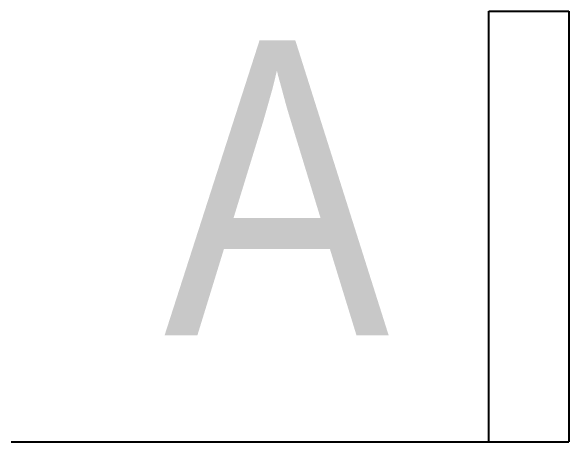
# Model space of a CAD drawing. Header units: inches. Extents: x -100787 to 3653, y -96809 to -8632.
# Drawn here: x -76499.26 to -76479.41, y -94075.17 to -94059.84 of the extents above; entities that cross this region are included whole.
import ezdxf

# ---------------------------------------------------------------- set-up
doc = ezdxf.new("R2010")
doc.units = ezdxf.units.IN
doc.header["$MEASUREMENT"] = 0
doc.layers.add('Rod', color=1, linetype='Continuous')
doc.layers.add('TAXT', color=150, linetype='Continuous', lineweight=0)
doc.styles.get("Standard").update_dxf_attribs({"font": 'ARIALN.TTF'})

msp = doc.modelspace()

# ---------------------------------------------------------------- linework, layer by layer
at = {"layer": 'Rod', "linetype": 'ByBlock'}
for p, q in [((-76482.25, -94075.173), (-76482.25, -94059.841)), ((-76482.25, -94059.841), (-76479.405, -94059.841)), ((-76479.405, -94059.841), (-76479.405, -94075.173)), ((-76499.262, -94075.173), (-76479.405, -94075.173))]:
    msp.add_line(p, q, dxfattribs=at)

# ---------------------------------------------------------------- texts
at = {"layer": 'TAXT', "ltscale": 7}
msp.add_text('A', height=10.5, dxfattribs=at).set_placement((-76493.82, -94071.38))

doc.saveas('drawing.dxf')
